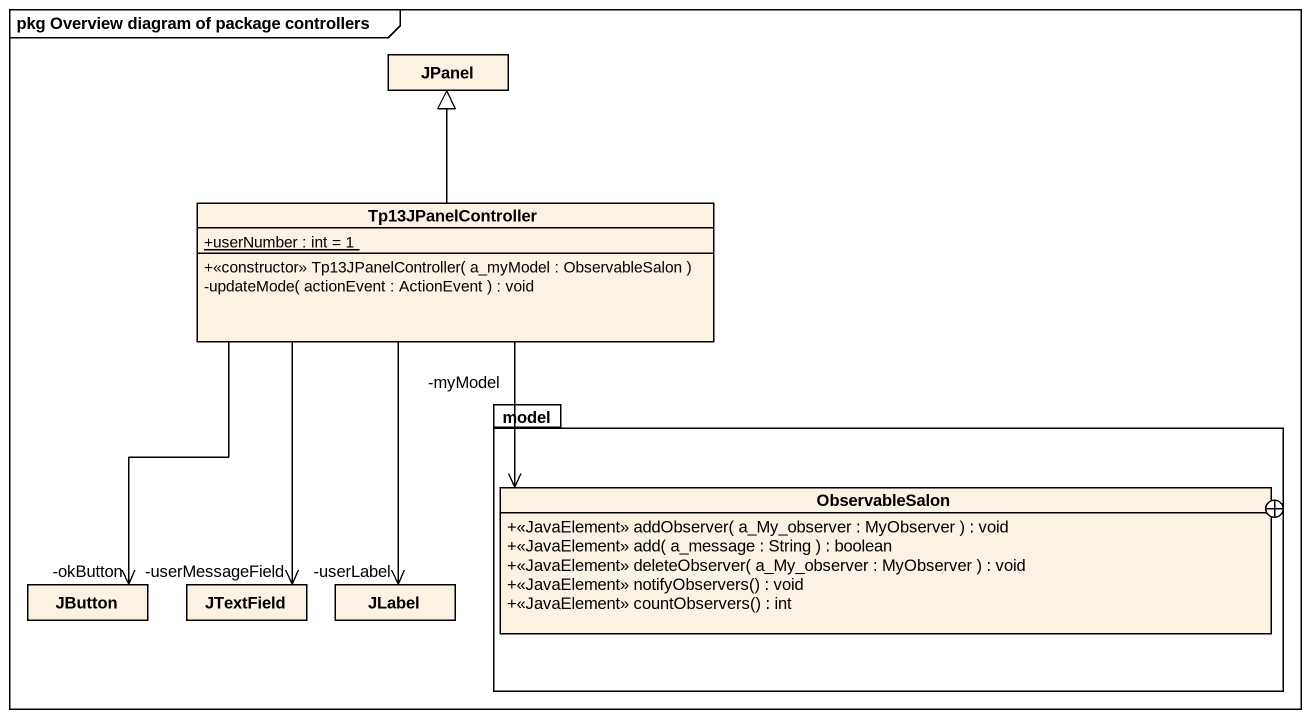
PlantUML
@startuml
mainframe pkg Overview diagram of package controllers
hide circle
hide empty members
skinparam classAttributeIconSize 0
class JPanel
class Tp13JPanelController {
  {static} +userNumber : int = 1
  +<<constructor>> Tp13JPanelController( a_myModel : ObservableSalon )
  -updateMode( actionEvent : ActionEvent ) : void
}
package model {
  class ObservableSalon {
    +<<JavaElement>> addObserver( a_My_observer : MyObserver ) : void
    +<<JavaElement>> add( a_message : String ) : boolean
    +<<JavaElement>> deleteObserver( a_My_observer : MyObserver ) : void
    +<<JavaElement>> notifyObservers() : void
    +<<JavaElement>> countObservers() : int
  }
}
class JButton
class JTextField
class JLabel
Tp13JPanelController -up-|> JPanel
ObservableSalon "-myModel" <-up- Tp13JPanelController
ObservableSalon -up-+ model
JButton "-okButton" <-up- Tp13JPanelController
JTextField "-userMessageField" <-up- Tp13JPanelController
JLabel "-userLabel" <-up- Tp13JPanelController
@enduml
